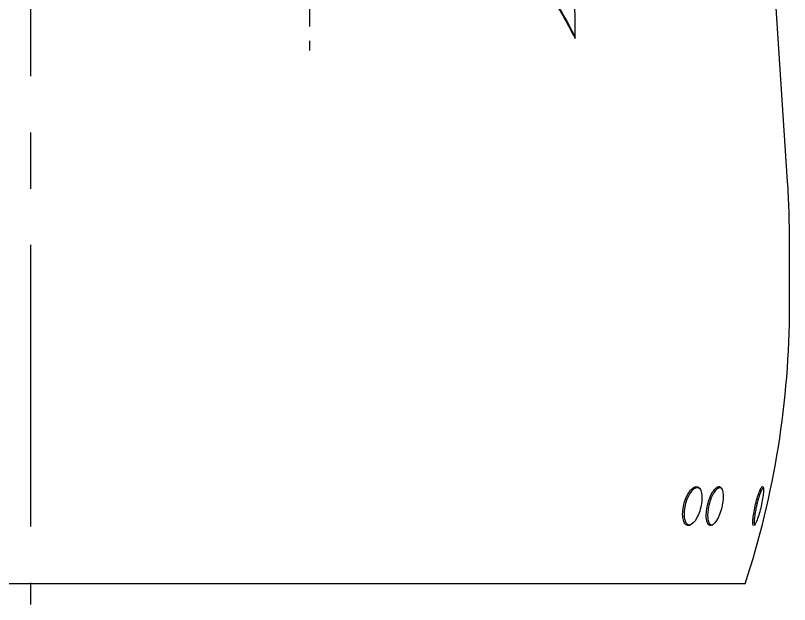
# Model space of a CAD drawing. Header units: millimetres. Extents: x -54 to 586, y 8 to 412.
# Drawn here: x 229.83 to 264.77, y 148.88 to 175.46 of the extents above; entities that cross this region are included whole.
import ezdxf

# ---------------------------------------------------------------- set-up
doc = ezdxf.new("R2010")
doc.units = ezdxf.units.MM
doc.linetypes.add('CENTERX2', pattern=[20.32, 12.7, -2.54, 2.54, -2.54])
doc.linetypes.add('HIDDEN', pattern=[1.905, 1.27, -0.635])
doc.layers.add('CENTERLINE', color=4, linetype='CENTERX2')
doc.layers.add('HIDDEN', color=3, linetype='HIDDEN')
doc.layers.add('OUTLINE', color=7, linetype='Continuous', lineweight=25)

msp = doc.modelspace()

# ---------------------------------------------------------------- linework, layer by layer
at = {"layer": 'CENTERLINE'}
msp.add_line((230.51861, 388.62415), (230.51861, 148.87923), dxfattribs=at)
at = {"layer": 'HIDDEN'}
msp.add_line((243.10074, 210.51631), (243.10074, 173.87553), dxfattribs=at)
at = {"layer": 'OUTLINE'}
for p, q in [((264.68044, 167.97387), (264.14451, 176.03222)), ((264.76861, 162.31949), (264.76861, 165.31949)), ((262.76532, 149.8195), (198.2719, 149.8195))]:
    msp.add_line(p, q, dxfattribs=at)
for centre, start, end in [((224.76861, 165.31949), 0, 3.804903), ((224.76861, 162.31949), 341.790043, 0)]:
    msp.add_arc(centre, 40, start, end, dxfattribs=at)
msp.add_open_spline([(253.71865, 176.83649), (254.20891, 176.0534), (254.66765, 175.24692), (255.09715, 174.41949)], degree=3, dxfattribs=at)
for points, knots in [([(253.75328, 176.8365), (253.87614, 176.63765), (254.12186, 176.23995), (254.57656, 175.46196), (254.89197, 174.87097), (255.09654, 174.48766)], [0, 0, 0, 0, 0.260024268, 0.520050834, 1, 1, 1, 1]), ([(255.09715, 174.41949), (255.09395, 174.78629), (255.0907, 175.15309), (255.0874, 175.5199), (255.08575, 175.7033), (255.0841, 175.8867), (255.08242, 176.0701), (255.08075, 176.2535), (255.07907, 176.43691), (255.07738, 176.62031)], [0, 0, 0, 0, 0.00110467526, 0.00110467526, 0.00110467526, 0.00165701292, 0.00165701292, 0.00165701292, 0.00220935059, 0.00220935059, 0.00220935059, 0.00220935059]), ([(260.58258, 152.78779), (260.63322, 152.87975), (260.67771, 152.98391), (260.75044, 153.20616), (260.7781, 153.3231), (260.8119, 153.55009), (260.81813, 153.66152), (260.80818, 153.85936), (260.79189, 153.94781), (260.73958, 154.08704), (260.70332, 154.13891), (260.6161, 154.19846), (260.56571, 154.20629), (260.45612, 154.17629), (260.39887, 154.13901), (260.28504, 154.02427), (260.22923, 153.94719), (260.12838, 153.76579), (260.08285, 153.66034), (260.01009, 153.43965), (259.98212, 153.32214), (259.94844, 153.09518), (259.94237, 152.984), (259.95298, 152.78481), (259.9694, 152.69721), (260.02305, 152.55612), (260.0594, 152.5048), (260.14716, 152.44505), (260.19806, 152.43741), (260.36024, 152.48188), (260.48129, 152.60389), (260.58258, 152.78779)], [0, 0, 0, 0, 0.0625, 0.0625, 0.125, 0.125, 0.1875, 0.1875, 0.25, 0.25, 0.3125, 0.3125, 0.375, 0.375, 0.4375, 0.4375, 0.5, 0.5, 0.5625, 0.5625, 0.625, 0.625, 0.6875, 0.6875, 0.75, 0.75, 0.8125, 0.8125, 0.875, 0.875, 1, 1, 1, 1]), ([(260.74196, 154.06992), (260.73932, 154.07418), (260.72257, 154.1012), (260.68328, 154.12941), (260.62483, 154.15184), (260.56037, 154.14849), (260.49161, 154.12163), (260.42146, 154.07192), (260.35076, 154.00001), (260.2828, 153.90921), (260.21832, 153.80048), (260.16033, 153.67893), (260.10945, 153.54577), (260.06803, 153.40726), (260.0365, 153.26477), (260.01629, 153.12492), (260.0076, 152.9891), (260.0108, 152.86355), (260.02584, 152.74956), (260.05202, 152.65238), (260.08905, 152.57296), (260.13525, 152.51522), (260.19005, 152.4789), (260.25125, 152.46915), (260.29603, 152.47191), (260.31993, 152.4845), (260.32118, 152.48515)], [0, 0, 0, 0, 0.00852867, 0.05412478, 0.09849924, 0.14415869, 0.18856328, 0.23425521, 0.27864607, 0.32432718, 0.36866738, 0.41429629, 0.45857138, 0.50413034, 0.54835346, 0.59385748, 0.63805899, 0.68354705, 0.72777853, 0.77329104, 0.8175845, 0.86315829, 0.90751644, 0.9531584, 0.99755909, 1, 1, 1, 1]), ([(261.54621, 152.79775), (261.5922, 152.8907), (261.63337, 152.99558), (261.70242, 153.21865), (261.72976, 153.33569), (261.76597, 153.56223), (261.77497, 153.67311), (261.77312, 153.8693), (261.76225, 153.95663), (261.72252, 154.09326), (261.69348, 154.14363), (261.62143, 154.20003), (261.57891, 154.20621), (261.48487, 154.17295), (261.435, 154.13412), (261.33451, 154.01656), (261.28455, 153.93824), (261.19287, 153.75487), (261.15071, 153.64868), (261.08164, 153.42717), (261.05402, 153.30955), (261.01797, 153.08303), (261.00918, 152.9724), (261.01169, 152.77486), (261.02278, 152.68836), (261.06374, 152.5499), (261.09294, 152.50006), (261.16549, 152.44348), (261.20844, 152.4375), (261.34754, 152.4868), (261.45423, 152.61185), (261.54621, 152.79775)], [0, 0, 0, 0, 0.0625, 0.0625, 0.125, 0.125, 0.1875, 0.1875, 0.25, 0.25, 0.3125, 0.3125, 0.375, 0.375, 0.4375, 0.4375, 0.5, 0.5, 0.5625, 0.5625, 0.625, 0.625, 0.6875, 0.6875, 0.75, 0.75, 0.8125, 0.8125, 0.875, 0.875, 1, 1, 1, 1]), ([(261.70598, 154.10874), (261.69427, 154.1196), (261.66847, 154.14354), (261.61984, 154.15277), (261.56394, 154.14124), (261.50366, 154.10516), (261.44208, 154.04709), (261.37979, 153.96736), (261.31974, 153.86977), (261.26257, 153.75531), (261.21095, 153.62937), (261.16544, 153.49322), (261.12815, 153.35322), (261.09943, 153.21077), (261.08062, 153.07247), (261.07187, 152.93969), (261.07357, 152.81855), (261.0857, 152.71028), (261.10766, 152.61984), (261.13925, 152.5483), (261.17894, 152.49852), (261.22658, 152.47285), (261.2689, 152.4672), (261.29649, 152.47864), (261.30449, 152.48195)], [0, 0, 0, 0, 0.038632153, 0.085128099, 0.132970643, 0.179489223, 0.227356539, 0.27385245, 0.321700379, 0.368139312, 0.415925806, 0.462297777, 0.510012893, 0.556329846, 0.603992989, 0.650306287, 0.697957099, 0.744305807, 0.791994743, 0.838410442, 0.886167607, 0.932648523, 0.98047486, 1, 1, 1, 1]), ([(263.30728, 152.69881), (263.3384, 152.78039), (263.37016, 152.87668), (263.43202, 153.08885), (263.46175, 153.20371), (263.51418, 153.43269), (263.53718, 153.54824), (263.57242, 153.75973), (263.58502, 153.85786), (263.59768, 154.02031), (263.59788, 154.08586), (263.58576, 154.17476), (263.57363, 154.1981), (263.53811, 154.19927), (263.51536, 154.17711), (263.4623, 154.09029), (263.43225, 154.02578), (263.36989, 153.8649), (263.33723, 153.76747), (263.2751, 153.55686), (263.24501, 153.44151), (263.19255, 153.21265), (263.16977, 153.09743), (263.13493, 152.88458), (263.12287, 152.78744), (263.11095, 152.62287), (263.11124, 152.55796), (263.12402, 152.46878), (263.13651, 152.44548), (263.18917, 152.44363), (263.24505, 152.53567), (263.30728, 152.69881)], [0, 0, 0, 0, 0.0625, 0.0625, 0.125, 0.125, 0.1875, 0.1875, 0.25, 0.25, 0.3125, 0.3125, 0.375, 0.375, 0.4375, 0.4375, 0.5, 0.5, 0.5625, 0.5625, 0.625, 0.625, 0.6875, 0.6875, 0.75, 0.75, 0.8125, 0.8125, 0.875, 0.875, 1, 1, 1, 1]), ([(263.58905, 154.14565), (263.5845, 154.14471), (263.57217, 154.14215), (263.54657, 154.11154), (263.51354, 154.05699), (263.47741, 153.98075), (263.43888, 153.88493), (263.39969, 153.77368), (263.36028, 153.64822), (263.32252, 153.51442), (263.28679, 153.37363), (263.25475, 153.2324), (263.22672, 153.09214), (263.20398, 152.95933), (263.18675, 152.83532), (263.17578, 152.72571), (263.17123, 152.63193), (263.17306, 152.55733), (263.18207, 152.50626), (263.19072, 152.48028), (263.19782, 152.47819), (263.19802, 152.47814)], [0, 0, 0, 0, 0.03369372, 0.09133405, 0.14735357, 0.20499948, 0.26097191, 0.31856912, 0.37445997, 0.43198198, 0.48779324, 0.54523093, 0.6010054, 0.65839607, 0.71417993, 0.77158511, 0.82743482, 0.88490126, 0.94083712, 0.99839253, 1, 1, 1, 1])]:
    msp.add_open_spline(points, degree=3, knots=knots, dxfattribs=at)

doc.saveas('drawing.dxf')
